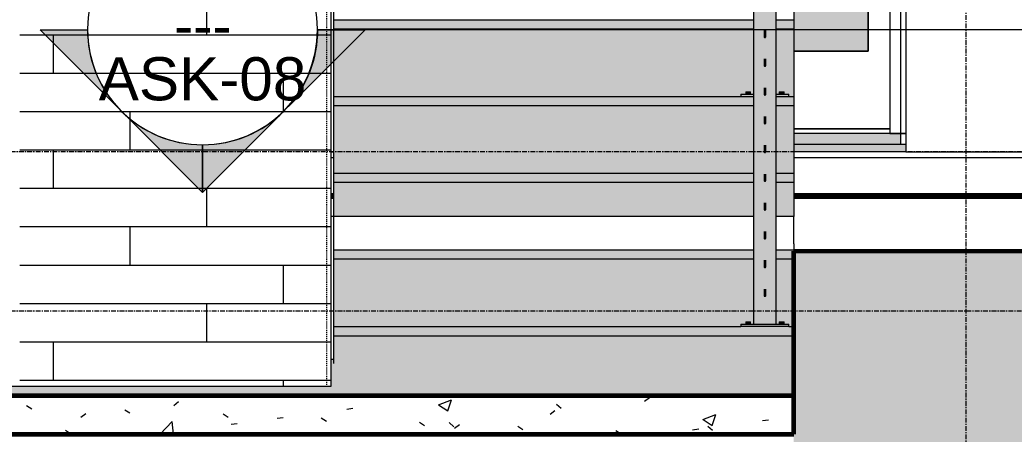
# Model space of a CAD drawing. Header units: inches. Extents: x -9021 to -6963, y -226 to 478.
# Drawn here: x -8725.3 to -8621.6, y -120.8 to -77.6 of the extents above; entities that cross this region are included whole.
import ezdxf

# ---------------------------------------------------------------- set-up
doc = ezdxf.new("R2010")
doc.units = ezdxf.units.IN
doc.header["$MEASUREMENT"] = 0
doc.linetypes.add('Dash 1_16_', pattern=[0.12499999999999999, 0.06249999999999999, -0.06249999999999999])
doc.linetypes.add('Grid Line 1_2_', pattern=[0.8749999999999999, 0.4999999999999999, -0.125, 0.125, -0.125])
for name, color, linetype, lineweight in [('A-DETL-1', 90, 'Dash 1_16_', 9), ('A-DOOR', 31, 'Continuous', 18), ('A-DOOR-1', 31, 'Continuous', 9), ('A-DOOR-FRAM', 31, 'Continuous', 9), ('A-FLOR-HRAL', 11, 'Continuous', 9), ('A-FLOR-LEVL-1', 51, 'Grid Line 1_2_', 9), ('A-FLOR-PATT-1', 8, 'Continuous', 9), ('A-WALL', 113, 'Continuous', 18), ('A-WALL-PATT-1', 111, 'Continuous', 9), ('C-TOPO', 7, 'Continuous', 9), ('C-TOPO-1', 7, 'Continuous', 60), ('C-TOPO-MAJR', 7, 'Continuous', 80), ('G-ANNO-SYMB-1', 111, 'Continuous', 9), ('S-FNDN', 32, 'Continuous', 18), ('S-FNDN-1', 32, 'Continuous', 60), ('S-GRID-1', 1, 'Grid Line 1_2_', 9), ('S-STRS', 31, 'Continuous', 9)]:
    doc.layers.add(name, color=color, linetype=linetype, lineweight=lineweight)
doc.styles.add('Arial_1', font='arial.ttf', dxfattribs={"height": 4.499999999999996})
doc.styles.add('Century Gothic', font='ufonts.com_century-gothic.ttf', dxfattribs={"height": 4.499999999999996})

# ---------------------------------------------------------------- blocks, each defined once
blk = doc.blocks.new('Railing - 2_ x 1_2_ 2-1997081-BUILDING ELEVATION - NORTH _LAKE_')
at = {"layer": 'A-FLOR-HRAL'}
h = blk.add_hatch(color=256, dxfattribs=at)
h.paths.add_polyline_path([(-8645.71481493456, -85.62500000000017), (-8645.069381505358, -85.62500000000017), (-8645.069381505358, -85.37500000000006), (-8646.381881505358, -85.37500000000006), (-8646.381881505358, -85.62500000000017)], flags=0)
h.paths.add_polyline_path([(-8648.756881505358, -85.62500000000017), (-8648.756881505358, -85.37500000000006), (-8650.069381505358, -85.37500000000006), (-8650.069381505358, -85.62500000000017)], flags=0)
for points in [[(-8649.073640777073, -85.37500000000006), (-8649.069381505358, -85.37500000000006), (-8649.077900048787, -85.12500000000011), (-8649.569381505358, -85.12500000000011), (-8649.548375409116, -85.37500000000006), (-8649.077900048787, -85.37500000000006)], [(-8645.884086266635, -85.37500000000006), (-8645.569381505358, -85.37500000000006), (-8645.577900048786, -85.12500000000011), (-8646.069381505358, -85.12500000000011), (-8646.048375409118, -85.37500000000006), (-8645.914233885997, -85.37500000000006)]]:
    blk.add_hatch(color=256, dxfattribs=at).paths.add_polyline_path(points, flags=0)
for p, q in [((-8650.069381505358, -85.375), (-8648.756881505358, -85.375)), ((-8650.069381505358, -85.375), (-8650.069381505358, -85.625)), ((-8649.569381505358, -85.12500000000011), (-8649.569381505358, -85.37500000000006)), ((-8649.569381505356, -85.125), (-8649.069381505358, -85.125)), ((-8649.069381505358, -85.37500000000006), (-8649.069381505358, -85.12500000000011)), ((-8646.381881505356, -85.375), (-8645.069381505356, -85.375)), ((-8646.069381505358, -85.12500000000011), (-8646.069381505358, -85.37500000000006)), ((-8646.069381505358, -85.125), (-8645.569381505358, -85.125)), ((-8645.569381505358, -85.37500000000006), (-8645.569381505358, -85.12500000000011)), ((-8645.069381505356, -85.625), (-8645.069381505356, -85.375))]:
    blk.add_line(p, q, dxfattribs=at)
blk = doc.blocks.new('Railing - 2_ x 1_2_ 2-1877839-BUILDING ELEVATION - NORTH _LAKE_')
at = {"layer": 'A-FLOR-HRAL'}
h = blk.add_hatch(color=256, dxfattribs=at)
h.paths.add_polyline_path([(-8646.381881505358, -109.3749999999999), (-8646.381881505358, -68.08023431780686), (-8648.756881505358, -68.08023431780686), (-8648.756881505358, -109.3749999999999), (-8648.02893993456, -109.3749999999999)], flags=0)
h.paths.add_polyline_path([(-8647.522506505358, -106.4490323591988), (-8647.635672766095, -106.4299528151213), (-8647.663131505358, -106.3450585794513), (-8647.650571386963, -106.0350292897252), (-8647.593645790836, -105.9790908968914), (-8647.545117219881, -105.9790908968914), (-8647.503090244621, -106.0101643437816), (-8647.475631505358, -106.0950585794509), (-8647.488191623754, -106.4050878691772), (-8647.503090244621, -106.4299528151213)], flags=0)
h.paths.add_polyline_path([(-8647.635672766095, -106.2601643437814), (-8647.545117219881, -106.2290908968912), (-8647.593645790836, -106.2290908968912), (-8647.616256505358, -106.2410847997039)], flags=0)
h.paths.add_polyline_path([(-8647.522506505358, -103.4490323591987), (-8647.635672766095, -103.4299528151213), (-8647.663131505358, -103.3450585794513), (-8647.650571386963, -103.0350292897261), (-8647.593645790836, -102.9790908968914), (-8647.545117219881, -102.9790908968914), (-8647.503090244621, -103.0101643437815), (-8647.475631505358, -103.0950585794514), (-8647.488191623754, -103.4050878691772), (-8647.503090244621, -103.4299528151213)], flags=0)
h.paths.add_polyline_path([(-8647.635672766095, -103.2601643437812), (-8647.545117219881, -103.2290908968912), (-8647.593645790836, -103.2290908968912), (-8647.616256505358, -103.2410847997039)], flags=0)
h.paths.add_polyline_path([(-8647.522506505358, -100.4490323591988), (-8647.635672766095, -100.4299528151213), (-8647.663131505358, -100.3450585794513), (-8647.650571386963, -100.0350292897256), (-8647.593645790836, -99.97909089689142), (-8647.545117219881, -99.97909089689142), (-8647.503090244621, -100.0101643437815), (-8647.475631505358, -100.0950585794512), (-8647.488191623754, -100.4050878691774), (-8647.503090244621, -100.4299528151213)], flags=0)
h.paths.add_polyline_path([(-8647.635672766095, -100.2601643437814), (-8647.545117219881, -100.2290908968912), (-8647.593645790836, -100.2290908968912), (-8647.616256505358, -100.2410847997039)], flags=0)
h.paths.add_polyline_path([(-8647.522506505358, -97.44903235919867), (-8647.635672766095, -97.42995281512128), (-8647.663131505358, -97.34505857945118), (-8647.650571386963, -97.03502928972574), (-8647.593645790836, -96.97909089689142), (-8647.545117219881, -96.97909089689142), (-8647.503090244621, -97.01016434378181), (-8647.475631505358, -97.09505857945089), (-8647.488191623754, -97.40508786917718), (-8647.503090244621, -97.42995281512128)], flags=0)
h.paths.add_polyline_path([(-8647.635672766095, -97.26016434378124), (-8647.545117219881, -97.2290908968912), (-8647.593645790836, -97.2290908968912), (-8647.616256505358, -97.24108479970369)], flags=0)
h.paths.add_polyline_path([(-8647.522506505358, -94.44903235919884), (-8647.635672766095, -94.42995281512128), (-8647.663131505358, -94.34505857945135), (-8647.650571386963, -94.03502928972591), (-8647.593645790836, -93.97909089689159), (-8647.545117219881, -93.97909089689125), (-8647.503090244621, -94.01016434378147), (-8647.475631505358, -94.09505857945157), (-8647.488191623754, -94.40508786917735), (-8647.503090244621, -94.42995281512128)], flags=0)
h.paths.add_polyline_path([(-8647.503090244621, -94.26016434378158), (-8647.569381505358, -94.22499999999934), (-8647.593645790836, -94.24489690873298), (-8647.522509255501, -94.25689034787814)], flags=0)
h.paths.add_polyline_path([(-8647.522506505356, -91.44903235919867), (-8647.635672766095, -91.42995281512111), (-8647.663131505358, -91.34505857945118), (-8647.650571386963, -91.03502928972625), (-8647.593645790836, -90.97909089689142), (-8647.545117219881, -90.97909089689142), (-8647.503090244621, -91.01016434378198), (-8647.475631505358, -91.09505857945089), (-8647.488191623754, -91.40508786917718), (-8647.503090244621, -91.42995281512111)], flags=0)
h.paths.add_polyline_path([(-8647.503090244621, -91.26016434378158), (-8647.569381505358, -91.22499999999951), (-8647.593645790836, -91.24489690873298), (-8647.522509255501, -91.25689034787848)], flags=0)
h.paths.add_polyline_path([(-8647.522506505358, -88.44903235919884), (-8647.635672766095, -88.42995281512128), (-8647.663131505358, -88.34505857945135), (-8647.650571386963, -88.03502928972591), (-8647.593645790836, -87.97909089689142), (-8647.545117219881, -87.97909089689125), (-8647.503090244621, -88.01016434378164), (-8647.475631505358, -88.0950585794514), (-8647.488191623754, -88.40508786917718), (-8647.503090244621, -88.42995281512128)], flags=0)
h.paths.add_polyline_path([(-8647.503090244621, -88.26016434378158), (-8647.569381505358, -88.22499999999934), (-8647.593645790836, -88.24489690873298), (-8647.522509255501, -88.25689034787814)], flags=0)
h.paths.add_polyline_path([(-8647.522506505358, -85.44903235919884), (-8647.635672766095, -85.42995281512128), (-8647.663131505358, -85.34505857945135), (-8647.650571386963, -85.03502928972574), (-8647.593645790836, -84.97909089689142), (-8647.545117219881, -84.97909089689142), (-8647.503090244621, -85.01016434378147), (-8647.475631505358, -85.0950585794514), (-8647.488191623754, -85.40508786917718), (-8647.503090244621, -85.42995281512128)], flags=0)
h.paths.add_polyline_path([(-8647.503090244621, -85.26016434378141), (-8647.569381505358, -85.22499999999951), (-8647.593645790836, -85.24489690873281), (-8647.522509255501, -85.25689034787814)], flags=0)
h.paths.add_polyline_path([(-8647.522506505358, -82.44903235919884), (-8647.635672766095, -82.42995281512128), (-8647.663131505358, -82.34505857945135), (-8647.650571386963, -82.03502928972557), (-8647.593645790836, -81.97909089689142), (-8647.545117219881, -81.97909089689125), (-8647.503090244621, -82.01016434378164), (-8647.475631505358, -82.09505857945157), (-8647.488191623754, -82.40508786917718), (-8647.503090244621, -82.42995281512128)], flags=0)
h.paths.add_polyline_path([(-8647.503090244621, -82.26016434378158), (-8647.569381505358, -82.22499999999934), (-8647.593645790836, -82.24489690873298), (-8647.522509255501, -82.25689034787814)], flags=0)
h.paths.add_polyline_path([(-8647.522506505358, -79.44903235919884), (-8647.635672766095, -79.42995281512128), (-8647.663131505358, -79.34505857945135), (-8647.650571386963, -79.03502928972591), (-8647.593645790836, -78.97909089689142), (-8647.545117219881, -78.97909089689125), (-8647.503090244621, -79.01016434378147), (-8647.475631505358, -79.0950585794514), (-8647.488191623754, -79.40508786917718), (-8647.503090244621, -79.42995281512128)], flags=0)
h.paths.add_polyline_path([(-8647.503090244621, -79.26016434378158), (-8647.569381505358, -79.22499999999951), (-8647.593645790836, -79.24489690873281), (-8647.522509255501, -79.25689034787831)], flags=0)
h.paths.add_polyline_path([(-8647.522506505358, -76.44903235919867), (-8647.635672766095, -76.42995281512128), (-8647.663131505358, -76.34505857945118), (-8647.650571386963, -76.03502928972608), (-8647.593645790836, -75.97909089689142), (-8647.545117219881, -75.97909089689125), (-8647.503090244621, -76.01016434378181), (-8647.475631505358, -76.0950585794514), (-8647.488191623754, -76.40508786917718), (-8647.503090244621, -76.42995281512128)], flags=0)
h.paths.add_polyline_path([(-8647.503090244621, -76.26016434378158), (-8647.569381505358, -76.22499999999951), (-8647.593645790836, -76.24489690873298), (-8647.522506505358, -76.25689081154547)], flags=0)
h.paths.add_polyline_path([(-8647.522506505358, -73.44903235919884), (-8647.635672766095, -73.42995281512128), (-8647.663131505358, -73.34505857945135), (-8647.650571386963, -73.03502928972591), (-8647.593645790836, -72.97909089689142), (-8647.545117219881, -72.97909089689125), (-8647.502121058902, -73.01178185930365), (-8647.475631505358, -73.09505857945175), (-8647.488191623754, -73.40508786917718), (-8647.503090244621, -73.42995281512128)], flags=0)
h.paths.add_polyline_path([(-8647.503090244621, -73.26016434378158), (-8647.569381505358, -73.22499999999934), (-8647.593645790836, -73.24489690873298), (-8647.522509255501, -73.25689034787831)], flags=0)
h.paths.add_polyline_path([(-8647.522506505358, -70.44903235919867), (-8647.635672766095, -70.42995281512111), (-8647.663131505358, -70.34505857945118), (-8647.650571386963, -70.03502928972574), (-8647.593645790836, -69.97909089689125), (-8647.545117219881, -69.97909089689108), (-8647.503090244621, -70.01016434378147), (-8647.475631505358, -70.09505857945106), (-8647.488191623754, -70.40508786917718), (-8647.503090244621, -70.42995281512111)], flags=0)
h.paths.add_polyline_path([(-8647.503090244621, -70.26016434378158), (-8647.569381505358, -70.22499999999951), (-8647.57948518907, -70.24728435021802), (-8647.522509255501, -70.25689034787831)], flags=0)
for points in [[(-8650.069381505358, -109.625), (-8645.069381505358, -109.625), (-8645.069381505358, -109.3749999999999), (-8650.069381505358, -109.3749999999999)], [(-8649.069381505358, -109.3749999999999), (-8649.077900048787, -109.1250000000001), (-8649.569381505358, -109.1250000000001), (-8649.548375409116, -109.3749999999999), (-8649.073640777073, -109.3749999999999)], [(-8645.71481493456, -109.3749999999999), (-8645.569381505358, -109.3749999999999), (-8645.577900048786, -109.1250000000001), (-8646.069381505358, -109.1250000000001), (-8646.048375409118, -109.3749999999999), (-8645.72452912472, -109.3749999999999)]]:
    blk.add_hatch(color=256, dxfattribs=at).paths.add_polyline_path(points, flags=0)
for p, q in [((-8648.756881505358, -68.08023431780686), (-8648.756881505358, -109.3749999999999)), ((-8646.381881505356, -109.3749999999999), (-8646.381881505356, -68.08023431780686)), ((-8650.069381505358, -109.375), (-8645.069381505356, -109.375)), ((-8650.069381505358, -109.375), (-8650.069381505358, -109.625)), ((-8645.069381505356, -109.625), (-8650.069381505358, -109.625)), ((-8649.569381505358, -109.1250000000001), (-8649.569381505358, -109.3749999999999)), ((-8649.569381505356, -109.125), (-8649.069381505358, -109.125)), ((-8649.069381505358, -109.3749999999999), (-8649.069381505358, -109.1250000000001)), ((-8646.069381505358, -109.1250000000001), (-8646.069381505358, -109.3749999999999)), ((-8646.069381505358, -109.125), (-8645.569381505358, -109.125)), ((-8645.569381505358, -109.3749999999999), (-8645.569381505358, -109.1250000000001)), ((-8645.069381505356, -109.625), (-8645.069381505356, -109.375))]:
    blk.add_line(p, q, dxfattribs=at)
blk = doc.blocks.new('Railing - Railing-1123708-BUILDING ELEVATION - NORTH _LAKE_')
at = {"layer": 'A-FLOR-HRAL'}
for points in [[(-8647.475631505358, -79.3450585794513), (-8647.488191623754, -79.03502928972536), (-8647.545117219881, -78.97909089689138), (-8647.59369644048, -78.97911776410469), (-8647.63570613721, -79.01022003826098), (-8647.663131505358, -79.0950585794517), (-8647.650571386963, -79.2850292897253), (-8647.593645790836, -79.22909089689115), (-8647.545117219881, -79.22909089689115), (-8647.503090244621, -79.26016434378154), (-8647.478825959144, -79.31398513256092)], [(-8647.522506505358, -79.4490323591988), (-8647.478825959144, -79.37613202634152), (-8647.488191623754, -79.2850292897253), (-8647.522509255501, -79.25689034787827), (-8647.616256505358, -79.24108479970381), (-8647.659937051572, -79.31398513256092), (-8647.650571386963, -79.40508786917714), (-8647.616256505358, -79.43322634735684), (-8647.545117219881, -79.4452202501695)], [(-8647.475631505358, -82.3450585794513), (-8647.488191623754, -82.03502928972536), (-8647.545117219881, -81.97909089689121), (-8647.59369644048, -81.97911776410452), (-8647.635706137207, -82.01022003826064), (-8647.663131505358, -82.09505857945153), (-8647.650571386963, -82.28502928972513), (-8647.593645790836, -82.22909089689115), (-8647.545117219881, -82.22909089689115), (-8647.503090244621, -82.26016434378154), (-8647.478825959144, -82.31398513256092)], [(-8647.522506505358, -82.4490323591988), (-8647.478825959144, -82.37613202634135), (-8647.488191623754, -82.28502928972513), (-8647.522509255501, -82.2568903478781), (-8647.616256505358, -82.24108479970381), (-8647.659937051572, -82.31398513256092), (-8647.650571386963, -82.40508786917714), (-8647.616256505358, -82.43322634735718), (-8647.545117219881, -82.4452202501695)], [(-8647.475631505358, -85.3450585794513), (-8647.488191623754, -85.03502928972536), (-8647.545117219881, -84.97909089689121), (-8647.59369644048, -84.97911776410452), (-8647.635706137207, -85.01022003826064), (-8647.663131505358, -85.09505857945136), (-8647.650571386963, -85.2850292897253), (-8647.593645790836, -85.22909089689115), (-8647.545117219881, -85.22909089689115), (-8647.503090244621, -85.26016434378137), (-8647.478825959144, -85.31398513256092)], [(-8647.522506505358, -85.4490323591988), (-8647.478825959144, -85.37613202634152), (-8647.488191623754, -85.2850292897253), (-8647.522509255501, -85.2568903478781), (-8647.616256505358, -85.24108479970364), (-8647.659937051572, -85.31398513256092), (-8647.650571386963, -85.40508786917714), (-8647.616256505358, -85.433226347357), (-8647.545117219881, -85.4452202501695)], [(-8647.475631505358, -88.3450585794513), (-8647.488191623754, -88.03502928972519), (-8647.545117219881, -87.97909089689138), (-8647.59369644048, -87.97911776410469), (-8647.63570613721, -88.01022003826081), (-8647.663131505358, -88.09505857945136), (-8647.650571386963, -88.28502928972513), (-8647.593645790836, -88.22909089689132), (-8647.545117219881, -88.22909089689132), (-8647.503090244621, -88.26016434378154), (-8647.478825959144, -88.31398513256092)], [(-8647.522506505358, -88.4490323591988), (-8647.478825959144, -88.37613202634135), (-8647.488191623754, -88.28502928972513), (-8647.522509255501, -88.2568903478781), (-8647.616256505358, -88.24108479970381), (-8647.659937051572, -88.31398513256092), (-8647.650571386963, -88.40508786917714), (-8647.616256505358, -88.43322634735718), (-8647.545117219881, -88.4452202501695)], [(-8647.475631505358, -91.34505857945113), (-8647.488191623754, -91.03502928972536), (-8647.545117219881, -90.97909089689138), (-8647.59369644048, -90.97911776410469), (-8647.635706137207, -91.01022003826098), (-8647.663131505358, -91.09505857945153), (-8647.650571386963, -91.2850292897253), (-8647.593645790836, -91.22909089689115), (-8647.545117219881, -91.22909089689115), (-8647.503090244621, -91.26016434378154), (-8647.478825959144, -91.31398513256092)], [(-8647.522506505358, -91.44903235919863), (-8647.478825959144, -91.37613202634152), (-8647.488191623754, -91.2850292897253), (-8647.522509255501, -91.25689034787844), (-8647.616256505358, -91.24108479970364), (-8647.659937051572, -91.31398513256092), (-8647.650571386963, -91.40508786917714), (-8647.635672766095, -91.42995281512107)], [(-8647.475631505358, -94.3450585794513), (-8647.488191623754, -94.03502928972536), (-8647.545117219881, -93.97909089689138), (-8647.59369644048, -93.97911776410469), (-8647.635706137207, -94.01022003826064), (-8647.663131505358, -94.0950585794517), (-8647.650571386963, -94.2850292897253), (-8647.593645790836, -94.22909089689115), (-8647.545117219881, -94.22909089689115), (-8647.503090244621, -94.26016434378154), (-8647.478825959144, -94.31398513256109)], [(-8647.522506505358, -94.4490323591988), (-8647.478825959144, -94.37613202634135), (-8647.488191623754, -94.2850292897253), (-8647.522509255501, -94.2568903478781), (-8647.616256505358, -94.24108479970381), (-8647.659937051572, -94.31398513256109), (-8647.650571386963, -94.40508786917731), (-8647.616256505358, -94.43322634735718), (-8647.545117219881, -94.4452202501695)], [(-8647.475631505358, -97.34505857945113), (-8647.488191623754, -97.03502928972536), (-8647.545117219881, -96.97909089689138), (-8647.59369644048, -96.97911776410469), (-8647.635706137207, -97.01022003826081), (-8647.663131505358, -97.09505857945119), (-8647.650571386963, -97.2850292897253), (-8647.593645790836, -97.22909089689115), (-8647.545117219881, -97.22909089689115), (-8647.503090244621, -97.26016434378137), (-8647.478825959144, -97.31398513256092)], [(-8647.522506505358, -97.44903235919863), (-8647.478825959144, -97.37613202634152), (-8647.488191623754, -97.2850292897253), (-8647.522506505358, -97.24108479970381), (-8647.635672766095, -97.2601643437812), (-8647.663131505358, -97.34505857945113), (-8647.635672766095, -97.42995281512124), (-8647.545117219881, -97.4452202501695)], [(-8647.475631505358, -100.3450585794513), (-8647.488191623754, -100.0350292897254), (-8647.545117219881, -99.97909089689138), (-8647.59369644048, -99.97911776410469), (-8647.63570613721, -100.0102200382608), (-8647.663131505358, -100.0950585794514), (-8647.650571386963, -100.2850292897253), (-8647.593645790836, -100.2290908968912), (-8647.545117219881, -100.2290908968912), (-8647.503090244621, -100.2601643437815), (-8647.478825959144, -100.3139851325611)], [(-8647.522506505358, -100.4490323591988), (-8647.478825959144, -100.3761320263415), (-8647.488191623754, -100.2850292897253), (-8647.522506505358, -100.2410848001637), (-8647.635672766095, -100.2601643437814), (-8647.663131505358, -100.3450585794513), (-8647.635672766095, -100.4299528151212)], [(-8647.475631505358, -103.3450585794513), (-8647.488191623754, -103.0350292897255), (-8647.545117219881, -102.9790908968914), (-8647.59369644048, -102.9791177641047), (-8647.635706137207, -103.010220038261), (-8647.663131505358, -103.0950585794515), (-8647.650571386963, -103.2850292897253), (-8647.593645790836, -103.2290908968912), (-8647.545117219881, -103.2290908968912), (-8647.503090244621, -103.2601643437815), (-8647.478825959144, -103.3139851325609)], [(-8647.522506505358, -103.4490323591986), (-8647.478825959144, -103.3761320263415), (-8647.488191623754, -103.2850292897253), (-8647.522506505358, -103.2410847997038), (-8647.635672766095, -103.2601643437812), (-8647.663131505358, -103.3450585794513), (-8647.635672766095, -103.4299528151212), (-8647.545117219881, -103.4452202501693)], [(-8647.475631505358, -106.3450585794513), (-8647.488191623754, -106.0350292897254), (-8647.545117219881, -105.9790908968914), (-8647.59369644048, -105.9791177641047), (-8647.635706137207, -106.0102200382606), (-8647.663131505358, -106.0950585794515), (-8647.650571386963, -106.2850292897253), (-8647.593645790836, -106.2290908968912), (-8647.545117219881, -106.2290908968912), (-8647.503090244621, -106.2601643437815), (-8647.478825959144, -106.3139851325609)], [(-8647.522506505358, -106.4490323591988), (-8647.478825959144, -106.3761320263415), (-8647.488191623754, -106.2850292897253), (-8647.522506505358, -106.2410848001637), (-8647.635672766095, -106.2601643437814), (-8647.663131505358, -106.3450585794513), (-8647.635672766095, -106.4299528151212), (-8647.545117219881, -106.4452202501695)]]:
    blk.add_hatch(color=256, dxfattribs=at).paths.add_polyline_path(points, flags=0)
for p, q in [((-8647.663131505358, -78.70294890091749), (-8647.663131505358, -79.3450585794513)), ((-8647.475631505358, -79.3450585794513), (-8647.475631505358, -78.70294890091749)), ((-8647.663131505358, -81.70294890091749), (-8647.663131505358, -82.3450585794513)), ((-8647.475631505358, -82.3450585794513), (-8647.475631505358, -81.70294890091749)), ((-8647.663131505358, -84.70294890091749), (-8647.663131505358, -85.3450585794513)), ((-8647.475631505358, -85.3450585794513), (-8647.475631505358, -84.70294890091749)), ((-8647.663131505358, -87.70294890091749), (-8647.663131505358, -88.3450585794513)), ((-8647.475631505358, -88.3450585794513), (-8647.475631505358, -87.70294890091749)), ((-8647.663131505358, -90.70294890091732), (-8647.663131505358, -91.34505857945113)), ((-8647.475631505358, -91.34505857945113), (-8647.475631505358, -90.70294890091732)), ((-8647.663131505358, -93.70294890091749), (-8647.663131505358, -94.3450585794513)), ((-8647.475631505358, -94.3450585794513), (-8647.475631505358, -93.70294890091749)), ((-8647.663131505358, -96.70294890091732), (-8647.663131505358, -97.34505857945113)), ((-8647.475631505358, -97.34505857945113), (-8647.475631505358, -96.70294890091732)), ((-8647.663131505358, -99.70294890091749), (-8647.663131505358, -100.3450585794513)), ((-8647.475631505358, -100.3450585794513), (-8647.475631505358, -99.70294890091749)), ((-8647.663131505358, -102.7029489009175), (-8647.663131505358, -103.3450585794513)), ((-8647.475631505358, -103.3450585794513), (-8647.475631505358, -102.7029489009175)), ((-8647.663131505358, -105.7029489009175), (-8647.663131505358, -106.3450585794513)), ((-8647.475631505358, -106.3450585794513), (-8647.475631505358, -105.7029489009175))]:
    blk.add_line(p, q, dxfattribs=at)
at = {"layer": 'A-FLOR-HRAL', "flags": 128}
for points in [[(-8647.475631505358, -79.34505857945122), (-8647.478825959144, -79.31398513256103), (-8647.488191623754, -79.28502928972529), (-8647.503090244621, -79.26016434378127), (-8647.522506505358, -79.24108479970376), (-8647.54511721988, -79.2290908968911), (-8647.569381505358, -79.22499999999937), (-8647.593645790836, -79.2290908968911), (-8647.616256505358, -79.24108479970376), (-8647.635672766095, -79.26016434378127), (-8647.650571386963, -79.28502928972529), (-8647.659937051572, -79.31398513256103), (-8647.663131505358, -79.34505857945122)], [(-8647.663131505358, -79.34505857945122), (-8647.659937051572, -79.37613202634141), (-8647.650571386963, -79.40508786917715), (-8647.635672766095, -79.42995281512117), (-8647.616256505358, -79.4490323591987), (-8647.593645790836, -79.46102626201136), (-8647.569381505358, -79.46511715890308), (-8647.54511721988, -79.46102626201136), (-8647.522506505358, -79.4490323591987), (-8647.503090244621, -79.42995281512117), (-8647.488191623754, -79.40508786917715), (-8647.478825959144, -79.37613202634141), (-8647.475631505358, -79.34505857945122)], [(-8647.475631505358, -82.34505857945122), (-8647.478825959144, -82.31398513256103), (-8647.488191623754, -82.28502928972529), (-8647.503090244621, -82.26016434378127), (-8647.522506505358, -82.24108479970376), (-8647.54511721988, -82.2290908968911), (-8647.569381505358, -82.22499999999937), (-8647.593645790836, -82.2290908968911), (-8647.616256505358, -82.24108479970376), (-8647.635672766095, -82.26016434378127), (-8647.650571386963, -82.28502928972529), (-8647.659937051572, -82.31398513256103), (-8647.663131505358, -82.34505857945122)], [(-8647.663131505358, -82.34505857945122), (-8647.659937051572, -82.37613202634141), (-8647.650571386963, -82.40508786917715), (-8647.635672766095, -82.42995281512117), (-8647.616256505358, -82.4490323591987), (-8647.593645790836, -82.46102626201136), (-8647.569381505358, -82.46511715890308), (-8647.54511721988, -82.46102626201136), (-8647.522506505358, -82.4490323591987), (-8647.503090244621, -82.42995281512117), (-8647.488191623754, -82.40508786917715), (-8647.478825959144, -82.37613202634141), (-8647.475631505358, -82.34505857945122)], [(-8647.475631505358, -85.34505857945122), (-8647.478825959144, -85.31398513256103), (-8647.488191623754, -85.28502928972529), (-8647.503090244621, -85.26016434378127), (-8647.522506505358, -85.24108479970376), (-8647.54511721988, -85.2290908968911), (-8647.569381505358, -85.22499999999937), (-8647.593645790836, -85.2290908968911), (-8647.616256505358, -85.24108479970376), (-8647.635672766095, -85.26016434378127), (-8647.650571386963, -85.28502928972529), (-8647.659937051572, -85.31398513256103), (-8647.663131505358, -85.34505857945122)], [(-8647.663131505358, -85.34505857945122), (-8647.659937051572, -85.37613202634141), (-8647.650571386963, -85.40508786917715), (-8647.635672766095, -85.42995281512117), (-8647.616256505358, -85.4490323591987), (-8647.593645790836, -85.46102626201136), (-8647.569381505358, -85.46511715890308), (-8647.54511721988, -85.46102626201136), (-8647.522506505358, -85.4490323591987), (-8647.503090244621, -85.42995281512117), (-8647.488191623754, -85.40508786917715), (-8647.478825959144, -85.37613202634141), (-8647.475631505358, -85.34505857945122)], [(-8647.475631505358, -88.34505857945122), (-8647.478825959144, -88.31398513256103), (-8647.488191623754, -88.28502928972529), (-8647.503090244621, -88.26016434378127), (-8647.522506505358, -88.24108479970376), (-8647.54511721988, -88.2290908968911), (-8647.569381505358, -88.22499999999937), (-8647.593645790836, -88.2290908968911), (-8647.616256505358, -88.24108479970376), (-8647.635672766095, -88.26016434378127), (-8647.650571386963, -88.28502928972529), (-8647.659937051572, -88.31398513256103), (-8647.663131505358, -88.34505857945122)], [(-8647.663131505358, -88.34505857945122), (-8647.659937051572, -88.37613202634141), (-8647.650571386963, -88.40508786917715), (-8647.635672766095, -88.42995281512117), (-8647.616256505358, -88.4490323591987), (-8647.593645790836, -88.46102626201136), (-8647.569381505358, -88.46511715890308), (-8647.54511721988, -88.46102626201136), (-8647.522506505358, -88.4490323591987), (-8647.503090244621, -88.42995281512117), (-8647.488191623754, -88.40508786917715), (-8647.478825959144, -88.37613202634141), (-8647.475631505358, -88.34505857945122)], [(-8647.475631505358, -91.34505857945122), (-8647.478825959144, -91.31398513256103), (-8647.488191623754, -91.28502928972529), (-8647.503090244621, -91.26016434378127), (-8647.522506505358, -91.24108479970376), (-8647.54511721988, -91.2290908968911), (-8647.569381505358, -91.22499999999937), (-8647.593645790836, -91.2290908968911), (-8647.616256505358, -91.24108479970376), (-8647.635672766095, -91.26016434378127), (-8647.650571386963, -91.28502928972529), (-8647.659937051572, -91.31398513256103), (-8647.663131505358, -91.34505857945122)], [(-8647.663131505358, -91.34505857945122), (-8647.659937051572, -91.37613202634141), (-8647.650571386963, -91.40508786917715), (-8647.635672766095, -91.42995281512117), (-8647.616256505358, -91.4490323591987), (-8647.593645790836, -91.46102626201136), (-8647.569381505358, -91.46511715890308), (-8647.54511721988, -91.46102626201136), (-8647.522506505358, -91.4490323591987), (-8647.503090244621, -91.42995281512117), (-8647.488191623754, -91.40508786917715), (-8647.478825959144, -91.37613202634141), (-8647.475631505358, -91.34505857945122)], [(-8647.475631505358, -94.34505857945122), (-8647.478825959144, -94.31398513256103), (-8647.488191623754, -94.28502928972529), (-8647.503090244621, -94.26016434378127), (-8647.522506505358, -94.24108479970376), (-8647.54511721988, -94.2290908968911), (-8647.569381505358, -94.22499999999937), (-8647.593645790836, -94.2290908968911), (-8647.616256505358, -94.24108479970376), (-8647.635672766095, -94.26016434378127), (-8647.650571386963, -94.28502928972529), (-8647.659937051572, -94.31398513256103), (-8647.663131505358, -94.34505857945122)], [(-8647.663131505358, -94.34505857945122), (-8647.659937051572, -94.37613202634141), (-8647.650571386963, -94.40508786917715), (-8647.635672766095, -94.42995281512117), (-8647.616256505358, -94.4490323591987), (-8647.593645790836, -94.46102626201136), (-8647.569381505358, -94.46511715890308), (-8647.54511721988, -94.46102626201136), (-8647.522506505358, -94.4490323591987), (-8647.503090244621, -94.42995281512117), (-8647.488191623754, -94.40508786917715), (-8647.478825959144, -94.37613202634141), (-8647.475631505358, -94.34505857945122)], [(-8647.475631505358, -97.34505857945122), (-8647.478825959144, -97.31398513256102), (-8647.488191623754, -97.2850292897253), (-8647.503090244621, -97.26016434378126), (-8647.522506505358, -97.24108479970374), (-8647.54511721988, -97.22909089689111), (-8647.569381505358, -97.22499999999935), (-8647.593645790836, -97.22909089689111), (-8647.616256505358, -97.24108479970374), (-8647.635672766095, -97.26016434378126), (-8647.650571386963, -97.2850292897253), (-8647.659937051572, -97.31398513256102), (-8647.663131505358, -97.34505857945122)], [(-8647.663131505358, -97.34505857945122), (-8647.659937051572, -97.37613202634141), (-8647.650571386963, -97.40508786917714), (-8647.635672766095, -97.42995281512117), (-8647.616256505358, -97.44903235919868), (-8647.593645790836, -97.46102626201133), (-8647.569381505358, -97.46511715890307), (-8647.54511721988, -97.46102626201133), (-8647.522506505358, -97.44903235919868), (-8647.503090244621, -97.42995281512117), (-8647.488191623754, -97.40508786917714), (-8647.478825959144, -97.37613202634141), (-8647.475631505358, -97.34505857945122)], [(-8647.475631505358, -100.3450585794512), (-8647.478825959144, -100.313985132561), (-8647.488191623754, -100.2850292897253), (-8647.503090244621, -100.2601643437813), (-8647.522506505358, -100.2410847997037), (-8647.54511721988, -100.2290908968911), (-8647.569381505358, -100.2249999999994), (-8647.593645790836, -100.2290908968911), (-8647.616256505358, -100.2410847997037), (-8647.635672766095, -100.2601643437813), (-8647.650571386963, -100.2850292897253), (-8647.659937051572, -100.313985132561), (-8647.663131505358, -100.3450585794512)], [(-8647.663131505358, -100.3450585794512), (-8647.659937051572, -100.3761320263414), (-8647.650571386963, -100.4050878691771), (-8647.635672766095, -100.4299528151212), (-8647.616256505358, -100.4490323591987), (-8647.593645790836, -100.4610262620113), (-8647.569381505358, -100.4651171589031), (-8647.54511721988, -100.4610262620113), (-8647.522506505358, -100.4490323591987), (-8647.503090244621, -100.4299528151212), (-8647.488191623754, -100.4050878691771), (-8647.478825959144, -100.3761320263414), (-8647.475631505358, -100.3450585794512)], [(-8647.475631505358, -103.3450585794512), (-8647.478825959144, -103.313985132561), (-8647.488191623754, -103.2850292897253), (-8647.503090244621, -103.2601643437813), (-8647.522506505358, -103.2410847997037), (-8647.54511721988, -103.2290908968911), (-8647.569381505358, -103.2249999999994), (-8647.593645790836, -103.2290908968911), (-8647.616256505358, -103.2410847997037), (-8647.635672766095, -103.2601643437813), (-8647.650571386963, -103.2850292897253), (-8647.659937051572, -103.313985132561), (-8647.663131505358, -103.3450585794512)], [(-8647.663131505358, -103.3450585794512), (-8647.659937051572, -103.3761320263414), (-8647.650571386963, -103.4050878691771), (-8647.635672766095, -103.4299528151212), (-8647.616256505358, -103.4490323591987), (-8647.593645790836, -103.4610262620113), (-8647.569381505358, -103.4651171589031), (-8647.54511721988, -103.4610262620113), (-8647.522506505358, -103.4490323591987), (-8647.503090244621, -103.4299528151212), (-8647.488191623754, -103.4050878691771), (-8647.478825959144, -103.3761320263414), (-8647.475631505358, -103.3450585794512)], [(-8647.475631505358, -106.3450585794512), (-8647.478825959144, -106.313985132561), (-8647.488191623754, -106.2850292897253), (-8647.503090244621, -106.2601643437813), (-8647.522506505358, -106.2410847997037), (-8647.54511721988, -106.2290908968911), (-8647.569381505358, -106.2249999999994), (-8647.593645790836, -106.2290908968911), (-8647.616256505358, -106.2410847997037), (-8647.635672766095, -106.2601643437813), (-8647.650571386963, -106.2850292897253), (-8647.659937051572, -106.313985132561), (-8647.663131505358, -106.3450585794512)], [(-8647.663131505358, -106.3450585794512), (-8647.659937051572, -106.3761320263414), (-8647.650571386963, -106.4050878691771), (-8647.635672766095, -106.4299528151212), (-8647.616256505358, -106.4490323591987), (-8647.593645790836, -106.4610262620113), (-8647.569381505358, -106.4651171589031), (-8647.54511721988, -106.4610262620113), (-8647.522506505358, -106.4490323591987), (-8647.503090244621, -106.4299528151212), (-8647.488191623754, -106.4050878691771), (-8647.478825959144, -106.3761320263414), (-8647.475631505358, -106.3450585794512)]]:
    blk.add_lwpolyline(points, dxfattribs=at)
for name in ['Railing - 2_ x 1_2_ 2-1877839-BUILDING ELEVATION - NORTH _LAKE_', 'Railing - 2_ x 1_2_ 2-1997081-BUILDING ELEVATION - NORTH _LAKE_']:
    blk.add_blockref(name, (0, 0))
blk = doc.blocks.new('Door-Sidelight-Andersen-A_Series - 1_ 6-1_4_ x 6_ 10-3_8_-2134315-BUILDING ELEVATION - NORTH _LAKE_')
at = {"layer": 'A-DOOR'}
for points in [[(-8644.569381505358, -80.87499999994935), (-8636.788789283248, -80.87499999994935), (-8636.788789283248, -14.62499999994976), (-8644.56938150536, -14.62499999994976), (-8644.569381505358, -79.19189123430345)], [(-8634.546289283247, -90.62699999994976), (-8633.417289283248, -90.62699999994976), (-8633.417289283248, -89.48449999994926), (-8644.569381505358, -89.48449999994926), (-8644.569381505358, -90.62699999994976), (-8634.569515465779, -90.62699999994976)], [(-8644.569381505358, -91.3749999999497), (-8632.851289283248, -91.3749999999497), (-8632.856464361785, -90.62699999994976), (-8644.569381505358, -90.62699999994976), (-8644.569381505358, -90.9636099843035)]]:
    blk.add_hatch(color=256, dxfattribs=at).paths.add_polyline_path(points, flags=0)
for p, q in [((-8644.569381505358, -9.565999999949883), (-8633.417289283247, -9.565999999949883)), ((-8633.417289283247, -9.565999999949883), (-8633.417289283247, -90.62699999994969)), ((-8644.569381505358, -10.69499999994961), (-8634.546289283247, -10.69499999994961)), ((-8634.546289283247, -10.69499999994961), (-8634.546289283247, -89.48449999994928)), ((-8644.569381505358, -14.62499999994985), (-8636.788789283248, -14.62499999994985)), ((-8636.788789283248, -14.62499999994985), (-8636.788789283248, -80.8749999999494)), ((-8636.788789283248, -80.8749999999494), (-8644.569381505358, -80.8749999999494)), ((-8634.546289283247, -88.99299999994899), (-8644.569381505358, -88.99299999994899)), ((-8632.851289283248, -89.48449999994928), (-8644.569381505358, -89.48449999994928)), ((-8634.546289283247, -89.48449999994928), (-8632.851289283248, -89.48449999994928)), ((-8632.851289283248, -90.62699999994967), (-8644.569381505358, -90.62699999994967)), ((-8632.851289283248, -90.62699999994967), (-8632.851289283248, -91.3749999999497)), ((-8632.851289283248, -91.3749999999497), (-8644.569381505358, -91.3749999999497))]:
    blk.add_line(p, q, dxfattribs=at)
at = {"layer": 'A-DOOR-1'}
for p, q in [((-8636.788789283248, -14.62499999994985), (-8644.569381505358, -14.62499999994985)), ((-8636.788789283248, -80.8749999999494), (-8636.788789283248, -14.62499999994985)), ((-8644.569381505358, -80.8749999999494), (-8636.788789283248, -80.8749999999494))]:
    blk.add_line(p, q, dxfattribs=at)
at = {"layer": 'A-DOOR-FRAM'}
for p, q in [((-8644.569381505358, -9.565999999950032), (-8633.417289283248, -9.565999999950032)), ((-8633.417289283248, -9.565999999950032), (-8633.417289283248, -90.62699999994967)), ((-8644.569381505358, -88.99299999994899), (-8634.546289283247, -88.99299999994899))]:
    blk.add_line(p, q, dxfattribs=at)
blk = doc.blocks.new('Section - Section Head - Filled-22785-BUILDING ELEVATION - NORTH _LAKE_')
at = {"layer": 'G-ANNO-SYMB-1'}
h = blk.add_hatch(color=256, dxfattribs=at)
edge = h.paths.add_edge_path(flags=0)
edge.add_arc((-8600.16698472335, 396.3759802906872), 12.01561779548133, 89.99999999999972, 132.0783950246214, ccw=False)
edge.add_line((-8600.16698472335, 408.391598086169), (-8600.16698472335, 413.3465430391643))
edge.add_line((-8600.16698472335, 413.3465430391643), (-8608.219212401667, 405.2943153608459))
h = blk.add_hatch(color=256, dxfattribs=at)
edge = h.paths.add_edge_path(flags=0)
edge.add_line((-8608.652266097588, 404.8612616649257), (-8617.137547471826, 396.3759802906872))
edge.add_line((-8617.137547471826, 396.3759802906872), (-8612.16698472335, 396.3759802906872))
edge.add_arc((-8600.16698472335, 396.3759802906871), 11.99999999999945, 135.0000000000003, 180.0000000000001, ccw=False)
h = blk.add_hatch(color=256, dxfattribs=at)
edge = h.paths.add_edge_path(flags=0)
edge.add_arc((-8600.16698472335, 396.3759802906872), 11.99999999999994, 180.0000000000001, 225.000000000001, ccw=False)
edge.add_line((-8612.16698472335, 396.3759802906872), (-8617.137547471826, 396.3759802906872))
edge.add_line((-8617.137547471826, 396.3759802906872), (-8608.652266097588, 387.8906989164486))
h = blk.add_hatch(color=256, dxfattribs=at)
edge = h.paths.add_edge_path(flags=0)
edge.add_line((-8608.219212401667, 387.4576452205285), (-8600.16698472335, 379.4054175422099))
edge.add_line((-8600.16698472335, 379.4054175422099), (-8600.16698472335, 384.3603624952053))
edge.add_arc((-8600.16698472335, 396.3759802906871), 12.01561779548133, 227.921604975378, 270, ccw=False)
for p, q in [((-8608.219212401667, 405.2943153608459), (-8600.16698472335, 413.3465430391643)), ((-8600.16698472335, 413.3465430391643), (-8600.16698472335, 408.391598086169)), ((-8617.137547471826, 396.3759802906872), (-8608.652266097588, 404.8612616649257)), ((-8612.16698472335, 396.3759802906872), (-8617.137547471826, 396.3759802906872)), ((-8608.652266097588, 387.8906989164486), (-8617.137547471826, 396.3759802906872)), ((-8617.137547471826, 396.3759802906872), (-8612.16698472335, 396.3759802906872)), ((-8600.16698472335, 379.4054175422099), (-8608.219212401667, 387.4576452205285)), ((-8600.16698472335, 384.3603624952053), (-8600.16698472335, 379.4054175422099))]:
    blk.add_line(p, q, dxfattribs=at)
for centre, radius, start, end in [((-8600.16698472335, 396.391598086169), 11.99999999999994, 89.99999999999973, 269.9999999999994), ((-8600.16698472335, 396.3759802906872), 12.01561779548133, 89.99999999999933, 132.0783950246211), ((-8600.16698472335, 396.391598086169), 12, 269.9999999999996, 90), ((-8600.16698472335, 396.3759802906871), 11.99999999999945, 134.9999999999999, 179.9999999999997), ((-8600.16698472335, 396.3759802906872), 11.99999999999994, 179.9999999999997, 225.0000000000006), ((-8600.16698472335, 396.3759802906871), 12.01561779548133, 227.9216049753777, 269.9999999999996)]:
    blk.add_arc(centre, radius, start, end, dxfattribs=at)

msp = doc.modelspace()

# ---------------------------------------------------------------- hatches: boundary and pattern name
at = {"layer": 'A-FLOR-PATT-1'}
h = msp.add_hatch(dxfattribs=at)
h.set_pattern_fill('FP_15', color=256, style=0, pattern_type=2)
h.set_pattern_definition([(49.99999999999999, (-8685.235, 0), (13.77135023108388, -1.204960502599996), [1.44, -15.84]), (355, (-8685.235, 0), (-2.664420315039899, 14.44217637286024), [1.152, -12.672]), (100.451, (-8684.087, -0.1), (11.10707570708108, 13.23736583452952), [1.224, -13.462]), (46.184, (-8685.235, 3.84), (20.49128352030409, -3.177850168040312), [2.16, -23.76]), (96.636, (-8683.527, 3.575), (17.94587074025332, 18.70315236461811), [1.836, -20.193]), (351.184, (-8685.235, 3.84), (17.94541007767705, 18.7026139922741), [1.728, -19.008]), (21, (-8683.315, 2.88), (11.46051786234729, -7.730365277709628), [1.44, -15.84]), (326, (-8683.315, 2.88), (4.671351527220543, 13.92314867079765), [1.152, -12.672]), (71.45100000000001, (-8682.36, 2.236), (16.13206960540245, 6.192843873895955), [1.224, -13.462]), (37.50000000000001, (-8685.235, 0), (0.233123131443091, 6.391750198935043), [0.634, -11.885, 0.634, -12.23, -12.72]), (37.50000000000001, (-8685.235, 0), (0.233123131443091, 6.391750198935043), [-25.382, 0.634, -12.086]), (7.499999999999999, (-8685.235, 0), (5.050729498282234, 7.573040904100657), [0.634, -6.701000000000001, 0.634, -11.597, -4.848]), (7.499999999999999, (-8685.235, 0), (5.050729498282234, 7.573040904100657), [-19.565, 0.634, -4.214]), (327.5, (-8689.516, 0), (10.24958045060036, -0.4328898089248963), [0.634, -4.166, 0.634, -14.342, -19.872]), (327.5, (-8689.516, 0), (10.24958045060036, -0.4328898089248963), [-19.776, 0.634, -19.238]), (317.5, (-8691.436, 0), (11.19738967699189, 1.922143964846387), [0.634, -5.606, 0.634, -9.312000000000001, -14.112]), (317.5, (-8691.436, 0), (11.19738967699189, 1.922143964846387), [-16.186, 0.634, -13.478])])
h.paths.add_polyline_path([(-8876.506310464236, -120.8331857387379), (-8644.569381505398, -120.8331857387379), (-8644.569580078123, -116.8323177773516), (-8876.569381505355, -116.8323177773516), (-8876.5693359375, -120.8331857387379)], flags=0)
at = {"layer": 'A-WALL-PATT-1'}
h = msp.add_hatch(dxfattribs=at)
h.set_pattern_fill('FP_1', color=256, style=0, pattern_type=2)
h.set_pattern_definition([(0, (-8697.819, -107.2), (0, 4), []), (90, (-8697.819, -107.2), (-7.999999999999999, 8), [4, -28]), (90, (-8681.819, -103.2), (-7.999999999999999, 8), [4, -28])])
h.paths.add_polyline_path([(-8692.81938150536, -115.8164062500001), (-8692.81938150536, -1.999999999999971), (-8866.569381505386, -1.999999999999971), (-8866.569381505386, -11.00000000000099), (-8870.569381505386, -11.00000000000099), (-8870.569381505386, -1.999999999999971), (-8876.569381505386, -2.000000000000909), (-8876.5693359375, -115.8164062500001), (-8843.819381505373, -115.8164062499985), (-8843.819381505373, -31.74999999994955), (-8725.319381505373, -31.74999999994955), (-8725.319381505373, -115.8164062499994), (-8701.194364259221, -115.8164062500001)], flags=0)
h = msp.add_hatch(dxfattribs=at)
h.set_pattern_fill('FP_3', color=256, style=0, pattern_type=2)
h.set_pattern_definition([(0, (-8685.235, 0), (15.36, 3.84), [0.634, -10.886, 0.634, -10.886, -61.44]), (0, (-8685.235, 0), (15.36, 3.84), [-23.04, 0.634, -22.406, 0.634, -10.886, -26.88]), (0, (-8685.235, 0), (15.36, 3.84), [-57.6, 0.634, -7.046, 0.634, -18.566]), (120, (-8679.475, 1.92), (-11.00553755053224, 11.38215020212898), [0.6339999999999999, -10.886, 0.6339999999999999, -10.886, -61.43999999999999]), (120, (-8679.475, 1.92), (-11.00553755053224, 11.38215020212898), [-23.04, 0.6339999999999999, -22.406, 0.6339999999999999, -10.886, -26.88]), (120, (-8679.475, 1.92), (-11.00553755053224, 11.38215020212898), [-57.59999999999999, 0.6339999999999999, -7.045999999999999, 0.6339999999999999, -18.566]), (240, (-8677.555, 9.6), (-4.354462449467752, -15.22215020212898), [0.634, -10.886, 0.634, -10.886, -61.44]), (240, (-8677.555, 9.6), (-4.354462449467752, -15.22215020212898), [-23.04, 0.634, -22.406, 0.634, -10.886, -26.88]), (240, (-8677.555, 9.6), (-4.354462449467752, -15.22215020212898), [-57.6, 0.634, -7.046, 0.634, -18.566])])
h.paths.add_polyline_path([(-8541.57918993456, -91.99999809265127), (-8518.569381505358, -91.99999809265127), (-8518.569381505358, -91.37499999994971), (-8644.569381505358, -91.37499999994971), (-8644.569381505358, -91.99999809265127), (-8550.83568993456, -91.99999809265127)], flags=0)
at = {"layer": 'C-TOPO'}
msp.add_hatch(color=256, dxfattribs=at).paths.add_polyline_path([(-8458.656537455492, -196.9090787343036), (-8337.93618993456, -196.9090787343036), (-8337.93618993456, -114.9896849781856), (-8348.8089113322, -113.7020413854967), (-8365.048791398818, -112.0289277694685), (-8442.812239158924, -103.634836702636), (-8458.656537455492, -102.0000000000001), (-8519.9326171875, -101.8403405015763), (-8533.720650944719, -101.9517695027354), (-8541.57918993456, -101.9353805933764), (-8578.60518993456, -101.7789313668826), (-8591.236604764823, -101.708789678025), (-8634.14418993456, -101.7282340529926), (-8644.569381505398, -101.73665064799), (-8644.569381505398, -196.9090787343036), (-8470.66169087698, -196.9090787343036)], flags=0)
at = {"layer": 'S-FNDN'}
msp.add_hatch(color=256, dxfattribs=at).paths.add_polyline_path([(-8692.569381505358, -116.8323177773516), (-8644.569381505398, -116.8323177773516), (-8644.569580078123, -113.4830729166668), (-8692.569381505358, -113.4830729166669), (-8692.569381505358, -113.06640625), (-8692.81938150536, -113.06640625), (-8692.81938150536, -115.8164062500001), (-8876.569381505355, -115.8164062500001), (-8876.5693359375, -116.8323163638268), (-8692.8193359375, -116.8323177773516)], flags=0)
at = {"layer": 'S-STRS'}
h = msp.add_hatch(color=256, dxfattribs=at)
h.paths.add_polyline_path([(-8645.71481493456, -78.56640625000001), (-8644.569381505358, -78.56640625000001), (-8644.569381505358, -77.6249999999999), (-8646.381881505358, -77.6249999999999), (-8646.381881505358, -78.56640625000001)], flags=0)
h.paths.add_polyline_path([(-8692.569381505358, -78.56640625000001), (-8648.756881505358, -78.56640625000001), (-8648.756881505358, -77.6249999999999), (-8692.569381505358, -77.6249999999999)], flags=0)
h = msp.add_hatch(color=256, dxfattribs=at)
h.paths.add_polyline_path([(-8692.569381505358, -85.62500000000013), (-8650.069381505358, -85.62500000000013), (-8650.069381505358, -85.37500000000001), (-8649.569381505358, -85.37500000000001), (-8649.560862961931, -85.12500000000007), (-8649.069381505358, -85.12500000000007), (-8649.069381505358, -85.37500000000001), (-8648.756881505358, -85.37500000000001), (-8648.756881505358, -78.56640625000001), (-8692.569381505358, -78.56640625000001), (-8692.569381505358, -83.90057873430352)], flags=0)
h.paths.add_polyline_path([(-8644.569381505358, -85.62500000000013), (-8644.569381505358, -78.56640625000001), (-8646.381881505358, -78.56640625000001), (-8646.381881505358, -85.37500000000001), (-8646.069381505358, -85.37500000000001), (-8646.060862961931, -85.12500000000007), (-8645.569381505358, -85.12500000000007), (-8645.569381505358, -85.37500000000001), (-8645.069381505358, -85.37500000000001), (-8645.069381505358, -85.62500000000013)], flags=0)
h = msp.add_hatch(color=256, dxfattribs=at)
h.paths.add_polyline_path([(-8692.569381505358, -86.56640625000007), (-8648.756881505358, -86.56640625000007), (-8648.756881505358, -85.62500000000013), (-8692.569381505358, -85.62500000000013)], flags=0)
h.paths.add_polyline_path([(-8644.569381505358, -86.56640625000007), (-8644.569381505358, -85.62500000000013), (-8646.381881505358, -85.62500000000013), (-8646.381881505358, -86.56640625000007), (-8645.475463750845, -86.56640625000007)], flags=0)
h = msp.add_hatch(color=256, dxfattribs=at)
h.paths.add_polyline_path([(-8644.569381505358, -93.62500000000001), (-8644.569381505358, -86.56640625000007), (-8646.381881505358, -86.56640625000007), (-8646.381881505358, -93.62500000000001), (-8645.71481493456, -93.62500000000001)], flags=0)
h.paths.add_polyline_path([(-8692.569381505358, -93.62500000000001), (-8648.756881505358, -93.62500000000001), (-8648.756881505358, -86.56640625000007), (-8692.569381505358, -86.56640625000007), (-8692.569381505358, -91.37499999994971)], flags=0)
h = msp.add_hatch(color=256, dxfattribs=at)
h.paths.add_polyline_path([(-8692.569381505358, -94.56640624999996), (-8648.756881505358, -94.56640624999996), (-8648.756881505358, -93.62500000000001), (-8692.569381505358, -93.62500000000001)], flags=0)
h.paths.add_polyline_path([(-8644.569381505358, -94.56640624999996), (-8644.569381505358, -93.62500000000001), (-8646.381881505358, -93.62500000000001), (-8646.381881505358, -94.56640624999996), (-8645.71481493456, -94.56640624999996)], flags=0)
h = msp.add_hatch(color=256, dxfattribs=at)
h.paths.add_polyline_path([(-8671.17018993456, -98.12499618530263), (-8648.756881505358, -98.12499618530263), (-8648.756881505358, -94.56640624999996), (-8692.569381505358, -94.56640624999996), (-8692.569381505358, -98.12499618530263), (-8689.68318993456, -98.12499618530263)], flags=0)
h.paths.add_polyline_path([(-8646.381881505358, -98.12499618530263), (-8644.569381505358, -98.12488079019336), (-8644.569381505358, -94.56640624999996), (-8646.381881505358, -94.56640624999996), (-8646.381881505358, -98.02664123430351)], flags=0)
h = msp.add_hatch(color=256, dxfattribs=at)
h.paths.add_polyline_path([(-8645.71481493456, -102.56640625), (-8644.569381505398, -102.56640625), (-8644.569580078123, -101.6250000000001), (-8646.381881505358, -101.6250000000001), (-8646.381881505358, -102.56640625)], flags=0)
h.paths.add_polyline_path([(-8689.68318993456, -102.56640625), (-8648.756881505358, -102.56640625), (-8648.756881505358, -101.6250000000001), (-8692.569381505358, -101.6250000000001), (-8692.569381505358, -102.56640625)], flags=0)
h = msp.add_hatch(color=256, dxfattribs=at)
h.paths.add_polyline_path([(-8673.030043523291, -109.625), (-8650.069381505358, -109.625), (-8650.069381505358, -109.3749999999998), (-8649.569381505358, -109.3749999999998), (-8649.560862961931, -109.1250000000001), (-8649.069381505358, -109.1250000000001), (-8649.069381505358, -109.3749999999998), (-8648.756881505358, -109.3749999999998), (-8648.756881505358, -102.56640625), (-8692.569381505358, -102.56640625), (-8692.569381505358, -109.625)], flags=0)
h.paths.add_polyline_path([(-8644.569580078123, -109.625), (-8644.569381505398, -109.625), (-8644.569580078123, -102.56640625), (-8646.381881505358, -102.56640625), (-8646.381881505358, -109.3749999999998), (-8646.069381505358, -109.3749999999998), (-8646.060862961931, -109.1250000000001), (-8645.569381505358, -109.1250000000001), (-8645.569381505358, -109.3749999999998), (-8645.069381505358, -109.3749999999998), (-8645.069381505358, -109.625)], flags=0)
for points in [[(-8692.569381505358, -110.5664062500001), (-8644.569381505398, -110.5664062500001), (-8644.569580078123, -109.625), (-8692.569381505358, -109.625)], [(-8692.569381505358, -113.4830729166669), (-8644.569381505398, -113.4830729166668), (-8644.569580078123, -110.5664062500001), (-8692.569381505358, -110.5664062500001)]]:
    msp.add_hatch(color=256, dxfattribs=at).paths.add_polyline_path(points, flags=0)

# ---------------------------------------------------------------- linework, layer by layer
at = {"layer": 'A-DETL-1'}
msp.add_line((-8693.319381505358, -1.99999999999999), (-8693.319381505358, -115.8164062499999), dxfattribs=at)
at = {"layer": 'A-FLOR-LEVL-1'}
for p, q in [((-8318.04369555357, -91.3749999999497), (-9000.20102319295, -91.3749999999497)), ((-8318.04369555357, -108), (-9000.20102319295, -108))]:
    msp.add_line(p, q, dxfattribs=at)
at = {"layer": 'A-WALL'}
for p, q in [((-8632.851289283248, -8.99999999994965), (-8632.851289283248, -90.62699999994969)), ((-8692.819381505358, -91.3749999999497), (-8692.569381505358, -91.3749999999497)), ((-8632.851289283248, -91.3749999999497), (-8518.569381505358, -91.3749999999497))]:
    msp.add_line(p, q, dxfattribs=at)
at = {"layer": 'C-TOPO'}
for p, q in [((-8692.569381505358, -91.99999809265127), (-8692.8193359375, -91.99999809265127)), ((-8600.137207031248, -91.99999809265127), (-8644.569381505358, -91.99999809265127)), ((-8648.756881505358, -98.12499618530263), (-8692.8193359375, -98.12499618530263)), ((-8648.756881505358, -98.12499618530263), (-8692.8193359375, -98.12499618530263)), ((-8648.756881505358, -98.12499618530263), (-8692.8193359375, -98.12499618530263)), ((-8644.569580078123, -98.12499618530263), (-8646.381881505358, -98.12499618530263)), ((-8644.569580078123, -98.12499618530263), (-8646.381881505358, -98.12499618530263)), ((-8644.569580078123, -98.12499618530263), (-8646.381881505358, -98.12499618530263)), ((-8644.569580078123, -99.3764762878417), (-8644.569580078123, -98.12499618530263)), ((-8644.569580078123, -99.3764762878417), (-8644.569580078123, -98.12499618530263)), ((-8644.569580078123, -99.3764762878417), (-8644.569580078123, -98.12499618530263)), ((-8644.569580078123, -101.0000038146973), (-8644.569580078123, -99.3764762878417)), ((-8644.569580078123, -101.0000038146973), (-8644.569580078123, -99.3764762878417)), ((-8644.569580078123, -101.0000038146973), (-8644.569580078123, -99.3764762878417)), ((-8644.569580078123, -101.0000038146973), (-8644.569580078123, -101.7366485595704)), ((-8644.569580078123, -101.0000038146973), (-8644.569580078123, -101.7366485595704)), ((-8644.569580078123, -101.0000038146973), (-8644.569580078123, -101.7366485595704)), ((-8610.06005859375, -101.7087936401368), (-8644.569580078123, -101.7366485595704)), ((-8644.569580078123, -116.8323177773516), (-8644.569580078123, -101.7366485595704)), ((-8644.569580078123, -101.7366485595704), (-8644.569580078123, -105.4298171997071)), ((-8644.569580078123, -105.4298171997071), (-8644.569580078123, -116.8323177773516))]:
    msp.add_line(p, q, dxfattribs=at)
at = {"layer": 'C-TOPO-1'}
for p, q in [((-8644.569381505396, -101.7366506479898), (-8610.060058593748, -101.7087901532831)), ((-8644.569381505398, -116.8323177773516), (-8644.569381505398, -101.7366506479898))]:
    msp.add_line(p, q, dxfattribs=at)
at = {"layer": 'C-TOPO-1', "flags": 128}
msp.add_lwpolyline([(-8644.569381505398, -116.8323177773516), (-8644.569381505398, -105.4297536087485), (-8644.569381505398, -101.7366506479898)], dxfattribs=at)
at = {"layer": 'C-TOPO-MAJR'}
msp.add_line((-8692.569381505358, -96.00000000000007), (-8692.81938150536, -96.00000000000007), dxfattribs=at)
at = {"layer": 'C-TOPO-MAJR', "flags": 128}
msp.add_lwpolyline([(-8512.26440453523, -96.00000000000007), (-8518.932712639431, -96.00000000000007), (-8539.932712639433, -96.00000000000007), (-8579.932712639431, -96.00000000000007), (-8600.61644667654, -96.00000000000007), (-8644.569381505358, -96.00000000000007)], dxfattribs=at)
at = {"layer": 'G-ANNO-SYMB-1'}
msp.add_line((-8112.971175993011, -78.65384577032947), (-8694.246239856937, -78.65384577032947), dxfattribs=at)
at = {"layer": 'S-FNDN'}
for p, q in [((-8692.819381505358, -115.8164062499999), (-8692.819381505358, -1.999999999999993)), ((-8692.569381505358, -113.06640625), (-8692.81938150536, -113.06640625)), ((-8876.569381505382, -115.8164062500003), (-8692.81938150536, -115.81640625))]:
    msp.add_line(p, q, dxfattribs=at)
at = {"layer": 'S-FNDN-1'}
for p, q in [((-8644.569381505396, -116.8323177773515), (-8876.569381505386, -116.8323177773519)), ((-8644.569381505396, -120.8331857387375), (-8644.569381505396, -116.8323177773515)), ((-8876.569381505386, -120.8331857387378), (-8644.569381505396, -120.8331857387375))]:
    msp.add_line(p, q, dxfattribs=at)
at = {"layer": 'S-GRID-1'}
msp.add_line((-8626.569381505384, -194), (-8626.569381505384, 454.1448510893824), dxfattribs=at)
at = {"layer": 'S-STRS'}
for p, q in [((-8692.569381505358, -77.62499999999997), (-8692.569381505358, -70.56640624999997)), ((-8644.569381505358, -70.56640624999997), (-8644.569381505358, -77.62499999999997)), ((-8692.569381505358, -78.56640625), (-8692.569381505358, -77.62499999999999)), ((-8692.569381505358, -77.62499999999999), (-8648.756881505356, -77.62499999999999)), ((-8646.381881505356, -77.62499999999999), (-8644.569381505358, -77.62499999999999)), ((-8644.569381505358, -77.62499999999999), (-8644.569381505358, -78.56640625)), ((-8692.569381505358, -85.62499999999999), (-8692.569381505358, -78.56640624999997)), ((-8692.569381505358, -78.56640625), (-8648.756881505356, -78.56640625)), ((-8646.381881505356, -78.56640625), (-8644.569381505358, -78.56640625)), ((-8644.569381505358, -78.56640624999997), (-8644.569381505358, -85.62499999999999)), ((-8692.569381505358, -86.56640625), (-8692.569381505358, -85.62499999999999)), ((-8692.569381505358, -85.62499999999999), (-8648.756881505356, -85.62499999999999)), ((-8646.381881505356, -85.62499999999999), (-8644.569381505358, -85.62499999999999)), ((-8644.569381505358, -85.62499999999999), (-8644.569381505358, -86.56640625)), ((-8692.569381505358, -93.62499999999999), (-8692.569381505358, -86.56640624999997)), ((-8692.569381505358, -86.56640625), (-8648.756881505356, -86.56640625)), ((-8646.381881505356, -86.56640625), (-8644.569381505358, -86.56640625)), ((-8644.569381505358, -86.56640624999997), (-8644.569381505358, -93.62499999999999)), ((-8692.569381505358, -94.56640624999999), (-8692.569381505358, -93.62499999999999)), ((-8692.569381505358, -93.62499999999999), (-8648.756881505356, -93.62499999999999)), ((-8646.381881505356, -93.62499999999999), (-8644.569381505358, -93.62499999999999)), ((-8644.569381505358, -93.62499999999999), (-8644.569381505358, -94.56640624999999)), ((-8692.569381505358, -101.625), (-8692.569381505358, -94.56640624999997)), ((-8692.569381505358, -94.56640624999999), (-8648.756881505356, -94.56640624999999)), ((-8646.381881505356, -94.56640624999999), (-8644.569381505358, -94.56640624999999)), ((-8644.569381505358, -94.56640624999997), (-8644.569381505358, -98.12500315302347)), ((-8692.569381505358, -102.56640625), (-8692.569381505358, -101.625)), ((-8692.569381505358, -101.625), (-8648.756881505356, -101.625)), ((-8646.381881505356, -101.625), (-8644.569580078123, -101.625)), ((-8692.569381505358, -109.625), (-8692.569381505358, -102.56640625)), ((-8692.569381505358, -102.56640625), (-8648.756881505356, -102.56640625)), ((-8646.381881505356, -102.56640625), (-8644.569381505358, -102.56640625)), ((-8692.569381505358, -110.56640625), (-8692.569381505358, -109.625)), ((-8692.569381505358, -109.625), (-8650.069381505356, -109.625)), ((-8645.069381505356, -109.625), (-8644.569381505358, -109.625)), ((-8692.569381505358, -113.4830729166669), (-8692.569381505358, -110.56640625)), ((-8692.569381505358, -110.56640625), (-8644.569381505358, -110.56640625))]:
    msp.add_line(p, q, dxfattribs=at)

# ---------------------------------------------------------------- block references
at = {"layer": 'A-DOOR'}
msp.add_blockref('Door-Sidelight-Andersen-A_Series - 1_ 6-1_4_ x 6_ 10-3_8_-2134315-BUILDING ELEVATION - NORTH _LAKE_', (0, 0), dxfattribs=at)
at = {"layer": 'A-FLOR-HRAL'}
msp.add_blockref('Railing - Railing-1123708-BUILDING ELEVATION - NORTH _LAKE_', (0, 0), dxfattribs=at)
at = {"layer": 'G-ANNO-SYMB-1', "rotation": 90.00000000000017}
msp.add_blockref('Section - Section Head - Filled-22785-BUILDING ELEVATION - NORTH _LAKE_', (-8309.870259566267, 8521.513138953023), dxfattribs=at)

# ---------------------------------------------------------------- texts
at = {"layer": 'G-ANNO-SYMB-1', "char_height": 4.499999999999996, "attachment_point": 1}
for s, insert, width, style in [('---', (-8709.232383638167, -75.95287399693834), 7.726499999999994, 'Century Gothic'), ('ASK-08', (-8717.090980063313, -81.5176496349118), 26.51249999999997, 'Arial_1')]:
    msp.add_mtext(s, dxfattribs=dict(at, insert=insert, width=width, style=style))

doc.saveas('drawing.dxf')
